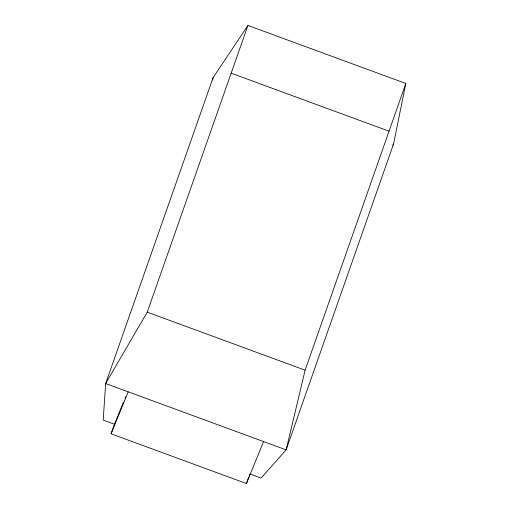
<?xml version="1.0" encoding="UTF-8"?>
<svg xmlns="http://www.w3.org/2000/svg" width="509" height="509" viewBox="0 0 509 509"><rect width="100%" height="100%" fill="white"/><g stroke="black" fill="none" stroke-linecap="round" stroke-linejoin="round"><path stroke-width="0.76" d="M212.686 80.034L213.074 77.68L247.934 25.45L405.807 83.47L393.559 144.002L286.134 449.867L261.066 478.11L250.511 474.229M405.807 83.47L305.114 370.177L286.134 449.867L105.656 383.538L213.074 77.68M123.305 402.517L114.449 424.226L103.193 420.09L105.656 383.538L147.241 312.157L247.934 25.45M263.573 441.577L246.445 483.55L111.083 433.808L114.449 424.226M246.445 483.55L248.519 477.658M249.035 476.182L249.811 473.974M125.08 398.172L125.672 396.727M111.083 433.808L128.211 391.835M392.674 145.32L393.559 144.002M231.169 73.181L389.041 131.201M147.241 312.157L305.114 370.177"/></g></svg>
